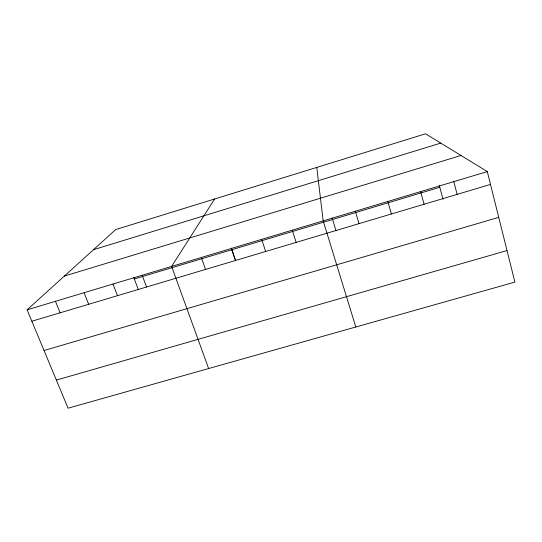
<?xml version="1.0" encoding="UTF-8"?>
<svg xmlns="http://www.w3.org/2000/svg" width="542" height="542" viewBox="0 0 542 542"><rect width="100%" height="100%" fill="white"/><g stroke="black" fill="none" stroke-linecap="round" stroke-linejoin="round"><path stroke-width="0.81" d="M214.625 198.995L171.604 266.42L208.629 368.54M27.1 309.828L115.731 229.564L425.545 133.793L487.299 171.584L514.9 282.104L68.082 408.207L27.1 309.828L487.299 171.584M93.502 249.693L440.754 143.102M64.342 276.102L460.991 155.486M134.335 278.981L439.799 187.288M31.849 321.23L490.51 184.429M44.051 350.511L498.735 217.362M56.368 380.077L507.021 250.56M55.46 301.305L60.121 312.802M84.085 292.707L88.658 304.286M112.98 284.028L117.465 295.695M133.752 277.436L138.386 289.753M142.153 275.261L146.543 287.023M201.339 257.484L205.533 269.428M231.353 248.107L235.655 260.743M231.359 248.466L235.458 260.506M261.664 239.361L265.668 251.495M292.273 230.167L296.169 242.396M355.809 327.002L323.181 220.885L316.758 167.424M332.117 217.898L336.047 230.804M355.335 211.224L359.014 223.65M387.821 201.468L391.385 213.995M420.646 191.611L424.095 204.239M439.366 185.676L442.997 199.307M453.803 181.651L457.13 194.382"/></g></svg>
